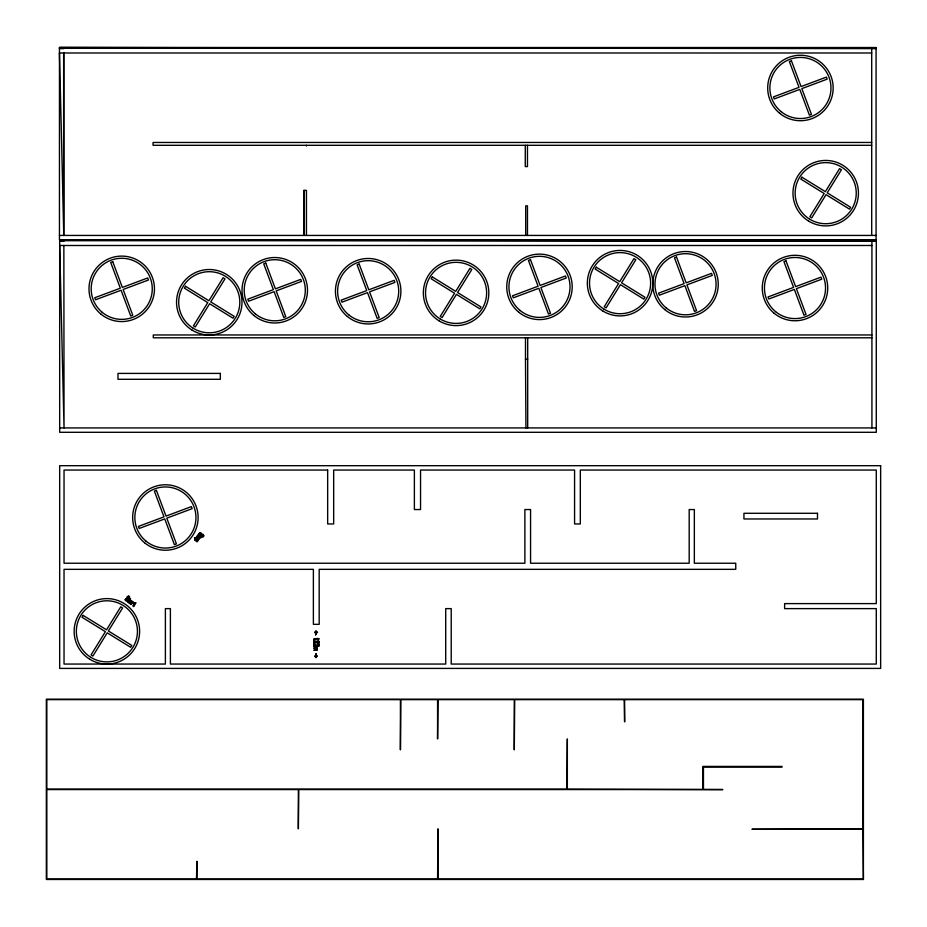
<?xml version="1.0" encoding="UTF-8"?>
<svg xmlns="http://www.w3.org/2000/svg" width="927" height="927" viewBox="0 0 927 927"><rect width="100%" height="100%" fill="white"/><g stroke="black" fill="none" stroke-linecap="round" stroke-linejoin="round"><path stroke-width="1.39" d="M303.905 235.435L303.952 190.359L306.443 190.359L306.443 235.435M871.704 235.435L871.704 47.532M871.925 427.926L871.925 240.035M59.455 48.192L876.073 48.192L59.455 47.532L59.455 239.792L876.073 239.792L876.073 47.532L59.455 47.532L876.073 48.621M59.455 48.621L63.824 48.621M871.704 52.99L59.455 52.99L63.824 235.435L63.824 52.99M871.704 142.457L153.059 142.468L153.059 145.296L871.704 145.296M59.455 235.435L876.073 235.435M59.676 240.696L876.282 240.696L59.676 240.035L59.676 432.295L876.282 432.295L876.282 240.035L59.676 240.035L876.282 241.124M59.676 241.124L64.033 241.124M871.925 245.493L59.676 245.493L64.033 427.926L63.859 245.493M871.925 334.96L153.279 334.971L153.279 337.799L871.925 337.799M525.493 337.799L525.493 359.085L527.683 359.085M59.676 427.926L876.282 427.926M862.956 879.028L438.019 879.028L438.019 828.831L437.579 879.028L196.93 879.028L196.93 861.31L196.489 879.028L46.79 879.028L46.79 789.561L298.343 789.561L298.343 828.831L298.784 789.561L722.851 789.561L567.336 789.12L567.336 738.923L566.895 789.12L46.79 789.12L46.79 699.642L400.418 699.642L400.418 749.839L400.846 699.642L437.579 699.642L437.579 738.923L438.019 699.642L514.276 699.642L514.276 749.839L514.717 699.642L862.956 699.642L862.956 828.831L751.948 829.271L862.956 829.271L863.396 879.468L863.396 699.213L46.35 699.213L46.35 879.468L863.396 879.468M525.493 359.085L525.933 427.926M703.454 789.12L703.454 767.081L782.052 767.081L782.052 766.42L702.805 766.42L702.805 789.12M624.613 699.642L624.613 721.901L624.242 699.642M527.683 337.799L527.683 427.926M527.463 145.296L527.463 166.582L525.273 166.582L525.273 145.296M527.463 235.435L527.463 205.864L525.713 205.864L525.713 235.435M306.443 145.296L306.443 145.956M304.01 190.359L304.01 235.435M63.639 52.99L63.639 235.435M194.658 539.665L196.987 541.832L198.262 540.371L194.45 537.66L195.226 538.784L194.658 539.665M198.737 533.906L200.128 535.122L203.639 535.632L202.955 536.594L201.68 536.281C205.052 538.993 204.195 531.831 200.267 534.682L199.212 533.929L199.896 532.967L201.275 533.349L200.139 532.55L198.737 533.906M125.145 599.804C126.443 603.129 129.004 598.946 127.717 597.173L128.424 596.258L129.351 596.976L129.004 598.251C131.819 594.96 124.635 595.586 127.358 599.595L126.57 600.638L125.632 599.92L126.06 598.564L125.145 599.804M195.11 539.688L197.057 541.345L197.636 540.499L195.562 539.016L195.11 539.688M199.687 538.193C196.512 543.604 194.241 531.913 199.687 538.193M128.899 602.701L130.301 604.01C135.342 601.89 129.444 599.41 130.974 600.742L131.761 601.356L131.147 602.168L129.977 601.403L128.899 602.701M134.253 602.851L133.697 603.744L133.059 602.411L130.904 604.474L132.955 601.774L134.253 602.851M127.625 601.693L128.308 602.492L130.533 598.599L129.201 598.912L127.625 601.693M133.071 605.852L133.755 606.652L135.979 602.747L134.647 603.071L133.071 605.852M317.219 649.873L313.801 650.256L316.779 649.792L316.756 648.784L313.801 648.321L316.779 648.321L316.756 647.313L313.801 646.849L317.196 646.849L317.219 649.873M313.836 641.252L314.033 643.211L316.663 642.527C320.024 646.084 319.954 638.228 316.663 641.727L315.968 641.02L313.836 641.252M319.259 645.748L317.486 646.107L314.23 644.566L313.801 646.142L313.801 643.975L317.532 645.656L318.83 645.656L318.83 644.543L317.602 644.045L319.027 644.08L319.259 645.748M185.516 286.292L184.369 288.158L207.764 302.596L193.43 325.806L195.284 326.953L209.618 303.743L233.013 318.193L234.16 316.339L210.765 301.889L224.983 278.865L223.129 277.718L208.911 300.742L185.516 286.292M83.14 615.389L81.993 617.243L105.388 631.693L91.055 654.902L92.909 656.049L107.242 632.84L130.637 647.289L131.785 645.424L108.389 630.974L122.607 607.961L120.753 606.814L106.535 629.827L83.14 615.389M432.33 276.918L431.182 278.772L454.578 293.222L440.244 316.431L442.098 317.579L456.432 294.369L479.827 308.818L480.974 306.964L457.579 292.515L471.808 269.49L469.943 268.343L455.725 291.368L432.33 276.918M596.328 267.219L595.18 269.073L618.576 283.523L604.242 306.733L606.096 307.88L620.43 284.67L643.825 299.12L644.972 297.266L621.577 282.816L635.795 259.792L633.941 258.645L619.723 281.669L596.328 267.219M801.948 177.219L800.801 179.073L824.196 193.523L809.862 216.733L811.728 217.88L826.061 194.67L849.456 209.12L850.604 207.266L827.208 192.816L841.426 169.792L839.572 168.644L825.343 191.669L801.948 177.219M316.443 642.133L314.23 642.747L314.23 641.507L316.443 642.133M317.266 641.519L317.266 642.735L318.83 642.735L318.83 641.519L317.266 641.519M197.787 535.18L197.405 535.713L200.186 536.965L200.174 537.683L201.646 537.44L197.787 535.18M197.127 536.814L196.536 537.648L198.633 539.143L199.224 538.309L197.127 536.814M316.084 631.38L314.647 632.666L315.956 630.893L317.532 632.666L316.084 631.38M317.046 655.934L316.084 657.22L314.647 655.934L315.956 657.707L317.046 655.934M130.104 601.832L129.363 602.793L130.197 603.407L130.927 602.457L130.104 601.832M112.735 261.669L110.695 262.434L120.325 288.193L94.774 297.741L95.539 299.78L121.089 290.232L130.719 315.991L132.758 315.226L123.129 289.467L148.482 279.989L147.717 277.949L122.364 287.428L112.735 261.669M791.438 60.823L789.387 61.588L799.016 87.347L773.466 96.895L774.23 98.934L799.781 89.386L809.41 115.145L811.461 114.38L801.832 88.621L827.174 79.143L826.409 77.103L801.067 86.582L791.438 60.823M265.771 263.094L263.731 263.859L273.361 289.618L247.81 299.166L248.575 301.217L274.125 291.657L283.755 317.416L285.794 316.652L276.165 290.893L301.518 281.414L300.754 279.375L275.4 288.853L265.771 263.094M359.178 264.056L357.127 264.821L366.756 290.58L341.206 300.139L341.97 302.179L367.521 292.631L377.15 318.378L379.201 317.613L369.572 291.866L394.914 282.387L394.149 280.336L368.807 289.815L359.178 264.056M530.487 259.699L528.448 260.464L538.077 286.223L512.527 295.783L513.291 297.822L538.842 288.274L548.471 314.021L550.511 313.256L540.881 287.509L566.223 278.03L565.458 275.979L540.117 285.458L530.487 259.699M676.525 257.092L674.485 257.857L684.114 283.616L658.564 293.164L659.329 295.215L684.879 285.655L694.508 311.414L696.548 310.649L686.919 284.89L712.272 275.412L711.507 273.372L686.154 282.851L676.525 257.092M156.396 490.348L154.357 491.101L163.986 516.86L138.436 526.42L139.201 528.46L164.751 518.911L174.38 544.659L176.42 543.894L166.79 518.147L192.144 508.668L191.379 506.617L166.026 516.096L156.396 490.348M786.003 260.881L783.952 261.646L793.582 287.393L768.031 296.953L768.796 298.992L794.346 289.444L803.976 315.203L806.026 314.438L796.397 288.679L821.739 279.201L820.974 277.161L795.633 286.628L786.003 260.881M220.336 373.407L117.984 373.407L117.984 379.294L220.336 379.294L220.336 373.407M880.65 465.69L59.676 465.69L59.676 668.413L880.65 668.413L880.65 465.69M327.66 470.047L64.033 470.047L64.033 563.234L524.891 563.234L524.891 509.549L530.568 509.549L530.568 563.234L689.178 563.234L689.178 509.549L694.346 509.549L694.346 563.234L735.748 563.234L735.748 569.34L319.178 569.34L319.178 624.334L313.384 624.334L313.384 569.34L64.033 569.34L64.033 664.056L165.388 664.056L165.388 608.622L170.394 608.622L170.394 664.056L445.713 664.056L445.713 608.622L451.217 608.622L451.217 664.056L876.282 664.056L876.282 608.622L784.624 608.622L784.624 603.604L876.282 603.604L876.282 470.047L580.314 470.047L580.314 523.952L574.578 523.952L574.578 470.047L420.545 470.047L420.545 509.549L414.381 509.549L414.381 470.047L333.674 470.047L333.674 523.952L327.66 523.952L327.66 470.047M817.487 513.291L743.941 513.291L743.941 518.969L817.487 518.969L817.487 513.291M316.095 633.396L315.667 634.833L316.095 633.396M317.59 638.46L313.801 638.946L319.259 638.946L317.59 638.46M314.415 639.746L313.801 640.279L314.415 639.746M316.095 653.755L315.667 655.192L316.095 653.755M779.607 113.245A32.735 32.735 0 0 0 832.713 93.384A32.735 32.735 0 0 0 788.958 57.323A32.735 32.735 0 0 0 779.607 113.245M780.986 111.553A30.556 30.556 0 0 0 830.557 93.024A30.556 30.556 0 0 0 789.723 59.363A30.556 30.556 0 0 0 780.986 111.553M809.653 219.166A30.556 30.556 0 0 0 856.235 194.079A30.556 30.556 0 0 0 811.218 166.269A30.556 30.556 0 0 0 809.653 219.166M808.506 221.02A32.735 32.735 0 0 0 858.425 194.137A32.735 32.735 0 0 0 810.186 164.346A32.735 32.735 0 0 0 808.506 221.02M192.063 330.093A32.735 32.735 0 0 0 241.982 303.222A32.735 32.735 0 0 0 193.743 273.43A32.735 32.735 0 0 0 192.063 330.093M774.172 313.291A32.735 32.735 0 0 0 827.278 293.442A32.735 32.735 0 0 0 783.524 257.382A32.735 32.735 0 0 0 774.172 313.291M664.694 309.514A32.735 32.735 0 0 0 717.799 289.653A32.735 32.735 0 0 0 674.056 253.592A32.735 32.735 0 0 0 664.694 309.514M518.657 312.121A32.735 32.735 0 0 0 571.762 292.272A32.735 32.735 0 0 0 528.019 256.2A32.735 32.735 0 0 0 518.657 312.121M347.347 316.478A32.735 32.735 0 0 0 400.452 296.628A32.735 32.735 0 0 0 356.698 260.557A32.735 32.735 0 0 0 347.347 316.478M253.94 315.516A32.735 32.735 0 0 0 307.046 295.655A32.735 32.735 0 0 0 263.303 259.595A32.735 32.735 0 0 0 253.94 315.516M100.904 314.091A32.735 32.735 0 0 0 154.009 294.23A32.735 32.735 0 0 0 110.267 258.17A32.735 32.735 0 0 0 100.904 314.091M438.877 320.719A32.735 32.735 0 0 0 488.807 293.836A32.735 32.735 0 0 0 440.568 264.044A32.735 32.735 0 0 0 438.877 320.719M602.874 311.02A32.735 32.735 0 0 0 652.793 284.137A32.735 32.735 0 0 0 604.555 254.346A32.735 32.735 0 0 0 602.874 311.02M775.551 311.611A30.556 30.556 0 0 0 825.123 293.083A30.556 30.556 0 0 0 784.288 259.421A30.556 30.556 0 0 0 775.551 311.611M666.084 307.822A30.556 30.556 0 0 0 715.656 289.294A30.556 30.556 0 0 0 674.821 255.632A30.556 30.556 0 0 0 666.084 307.822M520.047 310.441A30.556 30.556 0 0 0 569.607 291.901A30.556 30.556 0 0 0 528.772 258.251A30.556 30.556 0 0 0 520.047 310.441M348.726 314.798A30.556 30.556 0 0 0 398.297 296.269A30.556 30.556 0 0 0 357.463 262.608A30.556 30.556 0 0 0 348.726 314.798M255.331 313.836A30.556 30.556 0 0 0 304.89 295.296A30.556 30.556 0 0 0 264.068 261.634A30.556 30.556 0 0 0 255.331 313.836M102.294 312.399A30.556 30.556 0 0 0 151.854 293.871A30.556 30.556 0 0 0 111.031 260.209A30.556 30.556 0 0 0 102.294 312.399M440.024 318.865A30.556 30.556 0 0 0 486.617 293.778A30.556 30.556 0 0 0 441.6 265.968A30.556 30.556 0 0 0 440.024 318.865M604.022 309.166A30.556 30.556 0 0 0 650.615 284.079A30.556 30.556 0 0 0 605.586 256.269A30.556 30.556 0 0 0 604.022 309.166M193.21 328.239A30.556 30.556 0 0 0 239.803 303.152A30.556 30.556 0 0 0 194.774 275.342A30.556 30.556 0 0 0 193.21 328.239M89.687 659.19A32.735 32.735 0 0 0 139.606 632.307A32.735 32.735 0 0 0 91.367 602.515A32.735 32.735 0 0 0 89.687 659.19M144.566 542.758A32.735 32.735 0 0 0 197.671 522.909A32.735 32.735 0 0 0 153.928 486.837A32.735 32.735 0 0 0 144.566 542.758M145.956 541.078A30.556 30.556 0 0 0 195.527 522.55A30.556 30.556 0 0 0 154.693 488.888A30.556 30.556 0 0 0 145.956 541.078M90.834 657.324A30.556 30.556 0 0 0 137.428 632.237A30.556 30.556 0 0 0 92.41 604.439A30.556 30.556 0 0 0 90.834 657.324"/></g></svg>
